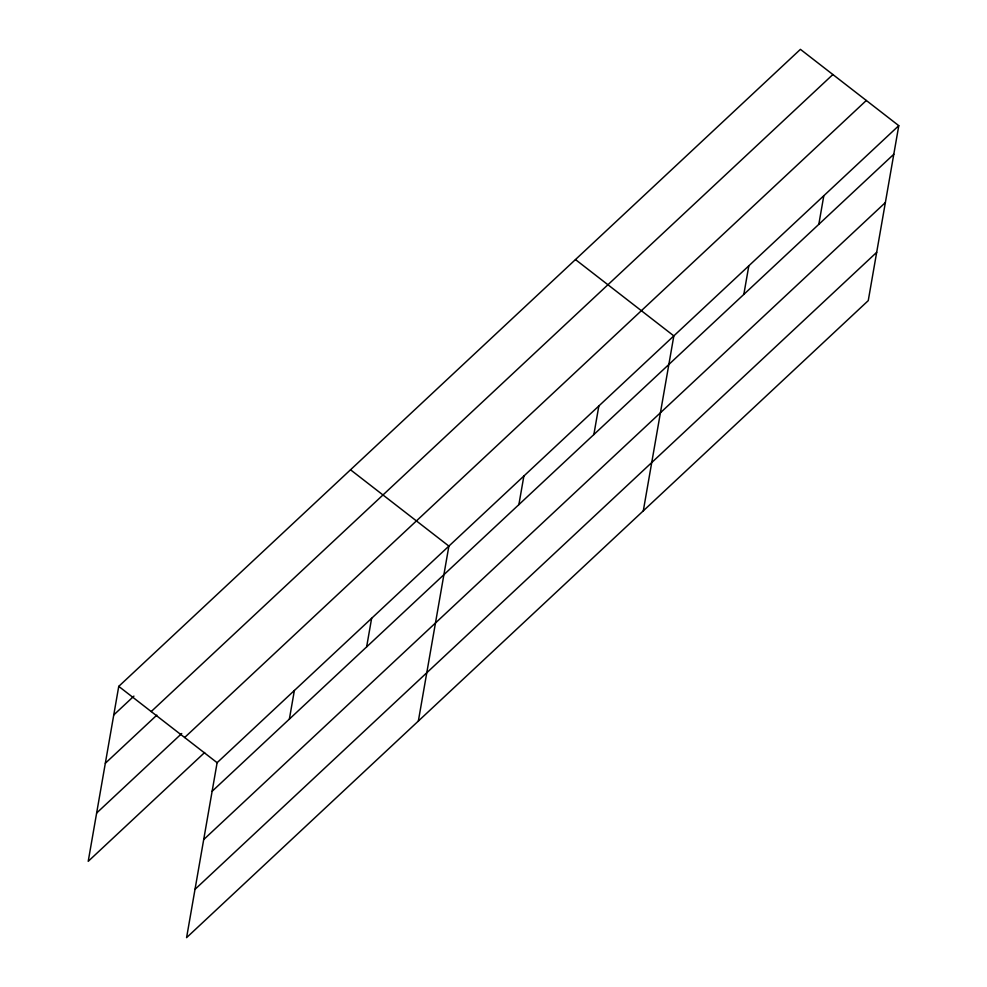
<?xml version="1.0" encoding="UTF-8"?>
<svg xmlns="http://www.w3.org/2000/svg" width="987" height="987" viewBox="0 0 987 987"><rect width="100%" height="100%" fill="white"/><g stroke="black" fill="none" stroke-linecap="round" stroke-linejoin="round"><path stroke-width="1.48" d="M898.787 125.67L217.115 762.692L186.58 937.65L868.252 300.628L898.787 125.67L800.42 49.35L118.748 686.372L88.213 861.33L204.654 752.513M289.376 719.079L294.373 690.493M366.633 646.88L371.63 618.294M418.352 721.065L448.888 546.095L350.521 469.787M518.878 504.616L523.875 476.03M593.866 434.539L598.85 405.953M643.302 510.847L673.837 335.888L575.47 259.569M743.828 294.397L748.825 265.811M818.815 224.333L823.812 195.734M113.752 714.958L133.911 696.119M151.208 711.553L832.88 74.531M105.325 763.259L156.834 715.131M96.64 813.029L181.731 733.514M184.655 737.499L866.327 100.477M212.131 791.278L893.803 154.256M203.692 839.579L885.376 202.557M195.007 889.349L876.69 252.327M118.748 686.372L217.115 762.692"/></g></svg>
